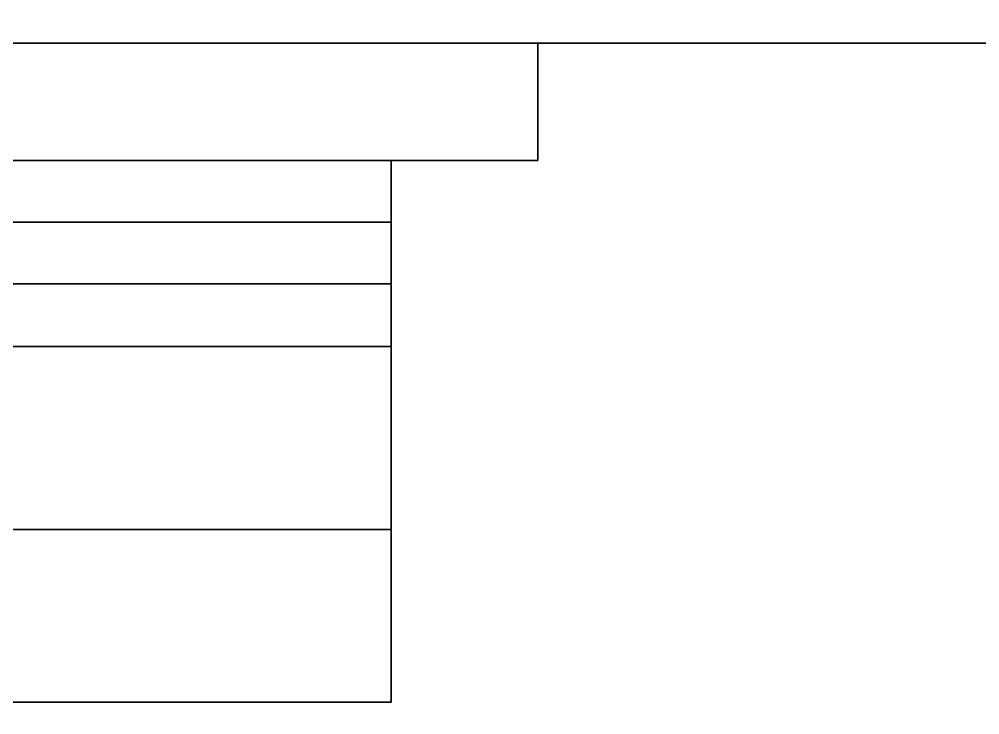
# Model space of a CAD drawing. Extents: x -147 to 1613, y -1063 to 1.
# Drawn here: x 1511.02 to 1524.13, y -890.26 to -880.77 of the extents above; entities that cross this region are included whole.
import ezdxf

# ---------------------------------------------------------------- set-up
doc = ezdxf.new("R2010")
doc.units = 0
doc.layers.add('IQ_200_3D', color=1, linetype='Continuous')
doc.layers.add('IQ_BLACK_3D', color=250, linetype='Continuous')
doc.layers.add('IQ_GREEN_3D', color=3, linetype='Continuous', transparency=0.5)

msp = doc.modelspace()

# ---------------------------------------------------------------- meshes
at = {"layer": 'IQ_200_3D'}
mesh = msp.add_polyface(dxfattribs=at)
corners = [(1599, -898, 204.796), (1328, -898, 204.796), (1328, -868.163, 204.796), (1599, -868.163, 204.796)]
mesh.append_faces([[corners[k] for k in face] for face in [(0, 1, 2, 3)]])
mesh = msp.add_polyface(dxfattribs=at)
corners = [(1599, -869.763, 640.994), (1328, -869.763, 640.994), (1328, -881.099, 640.994), (1599, -881.099, 640.994)]
mesh.append_faces([[corners[k] for k in face] for face in [(0, 1, 2, 3)]])
mesh = msp.add_polyface(dxfattribs=at)
corners = [(1599, -881.099, 640.994), (1328, -881.099, 640.994), (1328, -881.099, 549.796), (1599, -881.099, 549.796)]
mesh.append_faces([[corners[k] for k in face] for face in [(0, 1, 2, 3)]])
mesh = msp.add_polyface(dxfattribs=at)
corners = [(1599, -881.099, 549.796), (1328, -881.099, 549.796), (1328, -898, 549.796), (1599, -898, 549.796)]
mesh.append_faces([[corners[k] for k in face] for face in [(0, 1, 2, 3)]])
at = {"layer": 'IQ_BLACK_3D'}
mesh = msp.add_polyface(dxfattribs=at)
corners = [(1518.1, -881.099, 569.795), (1496.101, -881.099, 569.795), (1496.101, -881.099, 598.796), (1518.1, -881.099, 598.796)]
mesh.append_faces([[corners[k] for k in face] for face in [(0, 1, 2, 3)]])
mesh = msp.add_polyface(dxfattribs=at)
corners = [(1518.1, -882.699, 598.796), (1518.1, -881.099, 598.796), (1496.101, -881.099, 598.796), (1496.101, -882.699, 598.796)]
mesh.append_faces([[corners[k] for k in face] for face in [(0, 1, 2, 3)]])
mesh = msp.add_polyface(dxfattribs=at)
corners = [(1496.101, -882.699, 569.795), (1496.101, -881.099, 569.795), (1518.1, -881.099, 569.795), (1518.1, -882.699, 569.795)]
mesh.append_faces([[corners[k] for k in face] for face in [(0, 1, 2, 3)]])
mesh = msp.add_polyface(dxfattribs=at)
corners = [(1518.1, -882.699, 569.795), (1518.1, -881.099, 569.795), (1518.1, -881.099, 598.796), (1518.1, -882.699, 598.796)]
mesh.append_faces([[corners[k] for k in face] for face in [(0, 1, 2, 3)]])
mesh = msp.add_polyface(dxfattribs=at)
corners = [(1496.101, -882.699, 598.796), (1496.101, -882.699, 569.795), (1518.1, -882.699, 569.795), (1518.1, -882.699, 598.796)]
mesh.append_faces([[corners[k] for k in face] for face in [(0, 1, 2, 3)]])
at = {"layer": 'IQ_GREEN_3D'}
mesh = msp.add_polyface(dxfattribs=at)
corners = [(1516.1, -882.699, 572.191), (1516.1, -885.234, 572.105), (1516.1, -887.731, 572.543), (1516.1, -890.084, 573.488), (1498.101, -890.084, 573.488), (1498.101, -887.731, 572.543), (1498.101, -885.234, 572.105), (1498.101, -882.699, 572.191)]
mesh.append_faces([[corners[k] for k in face] for face in [(4, 5, 2, 3)]], dxfattribs={"vtx1": -1})
mesh.append_faces([[corners[k] for k in face] for face in [(1, 2, 5, 6)]], dxfattribs={"vtx1": -1, "vtx3": -1})
mesh.append_faces([[corners[k] for k in face] for face in [(6, 7, 0, 1)]], dxfattribs={"vtx3": -1})
mesh = msp.add_polyface(dxfattribs=at)
corners = [(1516.1, -882.699, 572.191), (1498.101, -882.699, 572.191), (1498.101, -882.699, 596.4), (1516.1, -882.699, 596.4)]
mesh.append_faces([[corners[k] for k in face] for face in [(0, 1, 2, 3)]])
mesh = msp.add_polyface(dxfattribs=at)
corners = [(1516.1, -884.38, 596.516), (1516.1, -883.538, 596.487), (1516.1, -882.699, 596.4), (1498.101, -882.699, 596.4), (1498.101, -883.538, 596.487), (1498.101, -884.38, 596.516)]
mesh.append_faces([[corners[k] for k in face] for face in [(2, 3, 4, 1), (5, 0, 1, 4)]], dxfattribs={"vtx2": -1})
mesh = msp.add_polyface(dxfattribs=at)
corners = [(1516.1, -884.38, 584.296), (1516.1, -890.084, 573.488), (1516.1, -887.731, 572.543), (1516.1, -885.234, 572.105), (1516.1, -882.699, 572.191), (1516.1, -882.699, 596.4), (1516.1, -883.538, 596.487), (1516.1, -884.38, 596.516)]
mesh.append_faces([[corners[k] for k in face] for face in [(0, 4, 5, 6), (0, 2, 3, 4)]], dxfattribs={"vtx0": -1, "vtx3": -1})
mesh.append_faces([[corners[k] for k in face] for face in [(6, 7, 0), (0, 1, 2)]], dxfattribs={"vtx2": -1})
mesh = msp.add_polyface(dxfattribs=at)
corners = [(1516.1, -884.38, 584.296), (1498.101, -884.38, 584.296), (1498.101, -890.084, 573.488), (1516.1, -890.084, 573.488)]
mesh.append_faces([[corners[k] for k in face] for face in [(0, 1, 2, 3)]])
mesh = msp.add_polyface(dxfattribs=at)
corners = [(1516.1, -884.38, 596.516), (1498.101, -884.38, 596.516), (1498.101, -884.38, 584.296), (1516.1, -884.38, 584.296)]
mesh.append_faces([[corners[k] for k in face] for face in [(0, 1, 2, 3)]])

doc.saveas('drawing.dxf')
